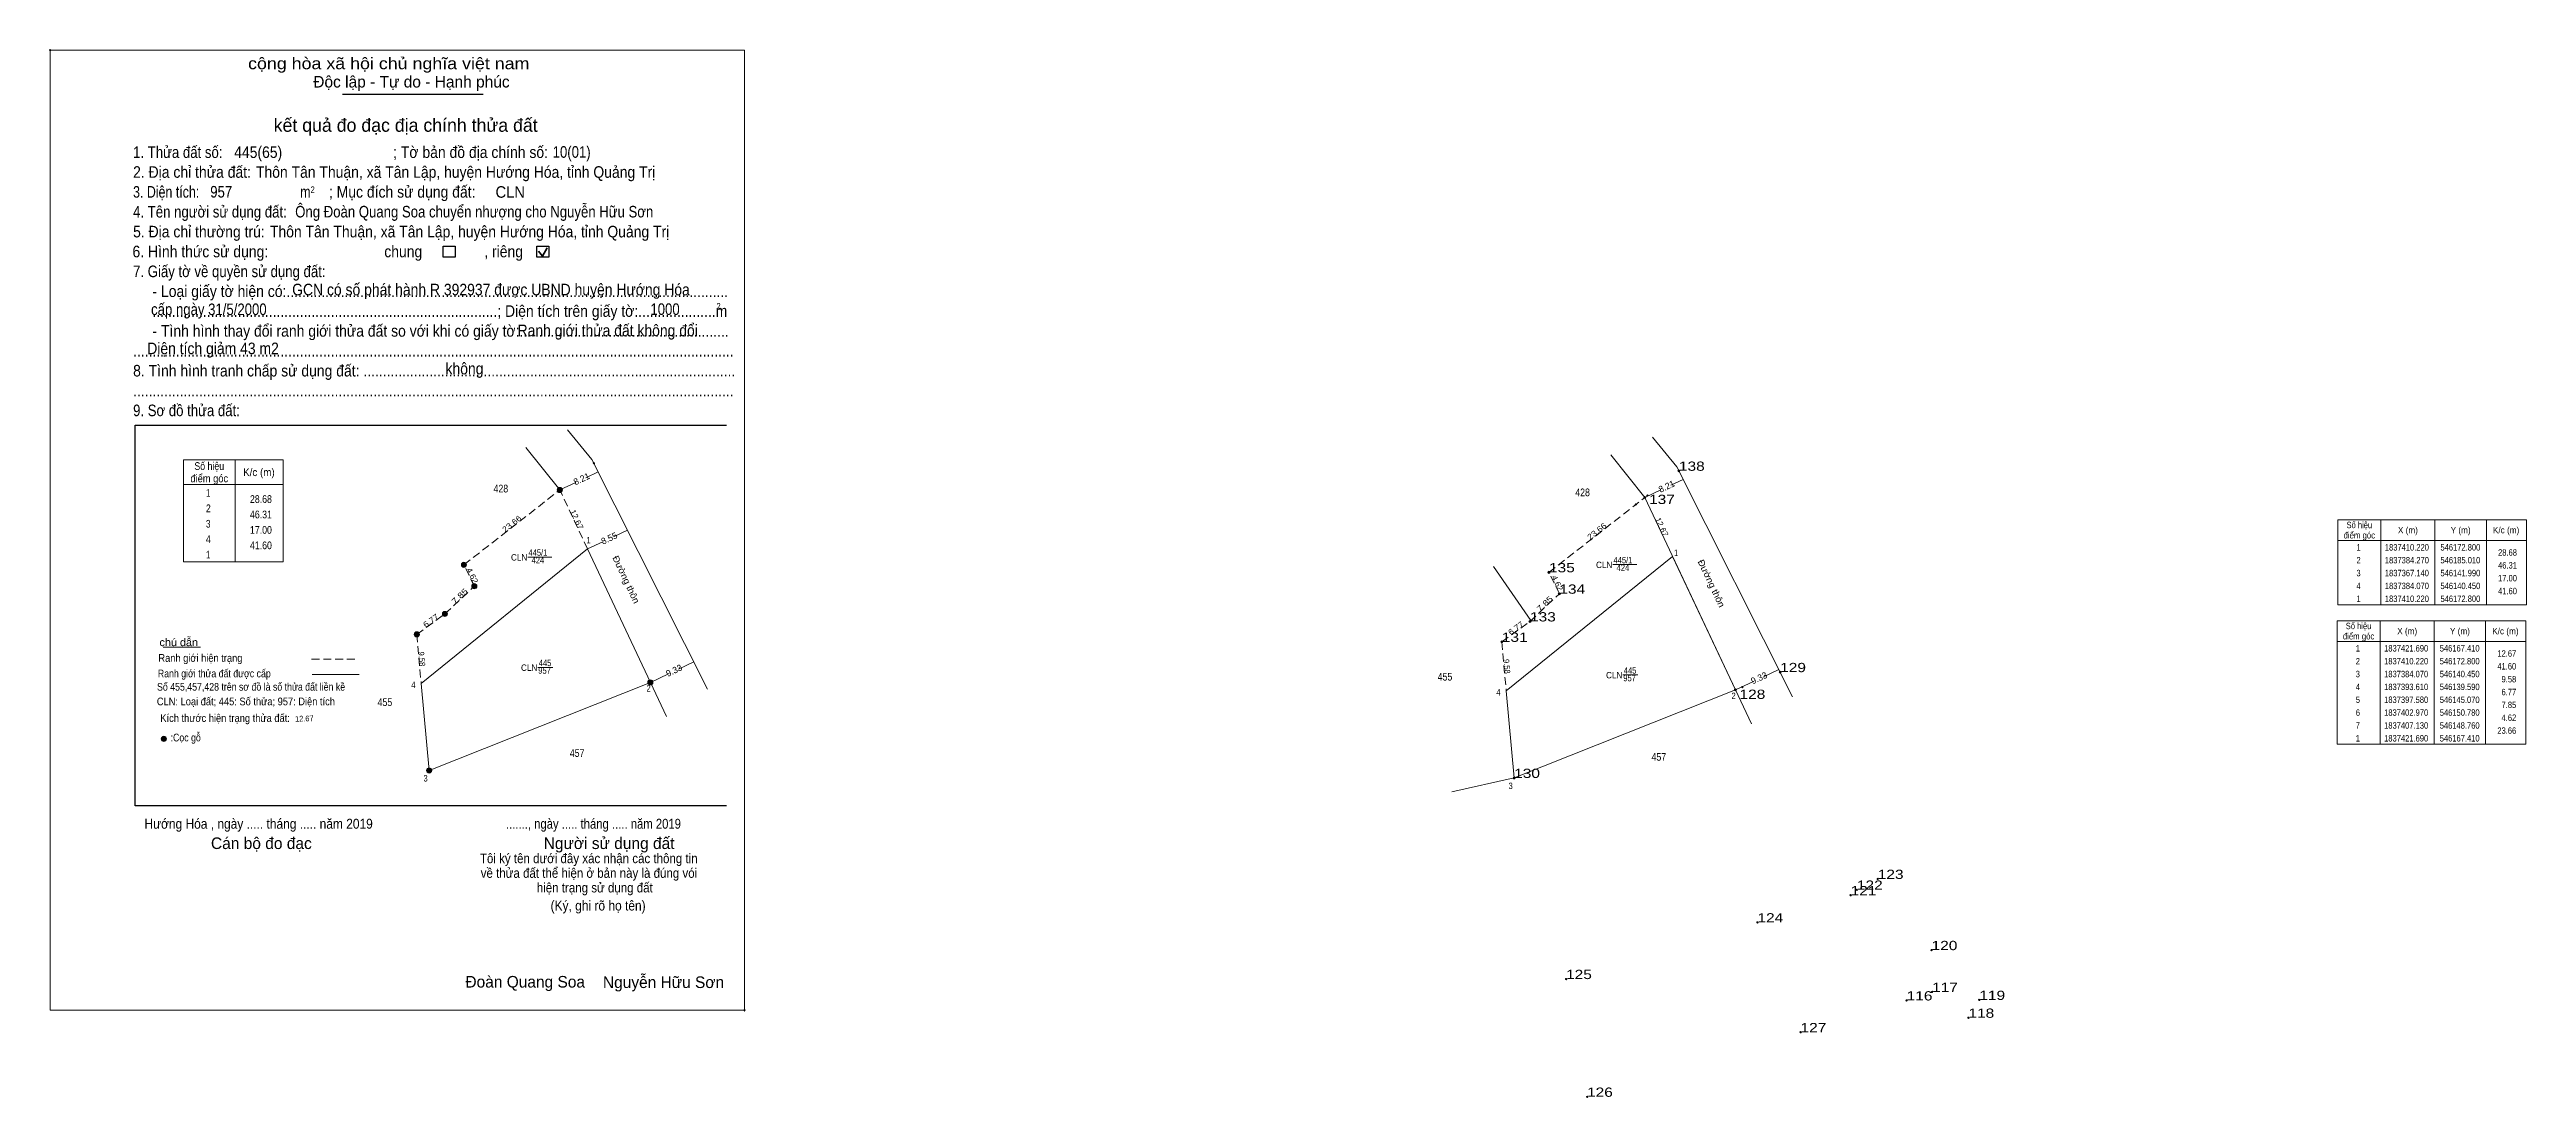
# Model space of a CAD drawing. Header units: metres. Extents: x 545555 to 546339, y 1836670 to 1837509.
# Drawn here: x 545857.2 to 546338.8, y 1837305 to 1837508.8 of the extents above.
import ezdxf
from ezdxf.enums import TextEntityAlignment as Align

# ---------------------------------------------------------------- set-up
doc = ezdxf.new("R2010")
doc.units = ezdxf.units.M
doc.header["$LTSCALE"] = 0.51
doc.header["$PDMODE"] = 32
doc.header["$PDSIZE"] = 0.255
doc.linetypes.add('MEDIUM_DASHED', pattern=[4.5, 3, -1.5])
for name, color, linetype, lineweight in [('17', 7, 'Continuous', 13), ('2', 7, 'Continuous', 13), ('36', 7, 'Continuous', 13), ('6', 7, 'Continuous', 13), ('63', 7, 'Continuous', 13), ('7', 7, 'Continuous', 13)]:
    doc.layers.add(name, color=color, linetype=linetype, lineweight=lineweight)

msp = doc.modelspace()

# ---------------------------------------------------------------- hatches: boundary and pattern name
at = {"layer": '36'}
for points in [[(545956.93, 1837423.15, 1), (545955.93, 1837423.15, 1)], [(545938.28, 1837408.59, 1), (545937.28, 1837408.59, 1)], [(545940.3, 1837404.43, 1), (545939.3, 1837404.43, 1)], [(545934.59, 1837399.04, 1), (545933.59, 1837399.04, 1)], [(545929.11, 1837395.07, 1), (545928.11, 1837395.07, 1)], [(545974.53, 1837385.73, 1), (545973.53, 1837385.73, 1)], [(545879.93, 1837374.74, 1), (545878.93, 1837374.74, 1)], [(545931.51, 1837368.6, 1), (545930.51, 1837368.6, 1)]]:
    msp.add_hatch(color=256, dxfattribs=at).paths.add_polyline_path(points)
at = {"layer": '63'}
for points in [[(546174.23, 1837426.88, 1), (546173.83, 1837426.88, 1)], [(545956.63, 1837423.15, 1), (545956.23, 1837423.15, 1)], [(546167.61, 1837421.69, 1), (546167.21, 1837421.69, 1)], [(545937.98, 1837408.59, 1), (545937.58, 1837408.59, 1)], [(545940, 1837404.43, 1), (545939.6, 1837404.43, 1)], [(546148.96, 1837407.13, 1), (546148.56, 1837407.13, 1)], [(546150.98, 1837402.97, 1), (546150.58, 1837402.97, 1)], [(545928.81, 1837395.07, 1), (545928.41, 1837395.07, 1)], [(545934.29, 1837399.04, 1), (545933.89, 1837399.04, 1)], [(546145.27, 1837397.58, 1), (546144.87, 1837397.58, 1)], [(546139.79, 1837393.61, 1), (546139.39, 1837393.61, 1)], [(545974.23, 1837385.73, 1), (545973.83, 1837385.73, 1)], [(546193.91, 1837387.72, 1), (546193.51, 1837387.72, 1)], [(546185.21, 1837384.27, 1), (546184.81, 1837384.27, 1)], [(545931.21, 1837368.6, 1), (545930.81, 1837368.6, 1)], [(546142.19, 1837367.14, 1), (546141.79, 1837367.14, 1)]]:
    msp.add_hatch(color=256, dxfattribs=at).paths.add_polyline_path(points)
at = {"layer": '7'}
msp.add_hatch(color=256, dxfattribs=at).paths.add_polyline_path([(545879.67, 1837374.74, 1), (545879.17, 1837374.74, 1)])

# ---------------------------------------------------------------- linework, layer by layer
at = {"layer": '17'}
msp.add_line((545879.3, 1837392.6), (545886.54, 1837392.6), dxfattribs=at)
at = {"layer": '2', "lineweight": 25}
for p, q in [((545914.19, 1837500.12), (545941.49, 1837500.12)), ((545873.88, 1837435.73), (545988.82, 1837435.73))]:
    msp.add_line(p, q, dxfattribs=at)
at = {"layer": '2', "lineweight": 35}
for p, q in [((545952.27, 1837469.6), (545953.04, 1837468.6)), ((545953.04, 1837468.6), (545953.97, 1837470.27))]:
    msp.add_line(p, q, dxfattribs=at)
at = {"layer": '2'}
for p, q in [((545957.9, 1837434.87), (545962.63, 1837429.09)), ((546168.88, 1837433.41), (546173.61, 1837427.63)), ((545949.79, 1837431.44), (545956.43, 1837423.15)), ((545962.63, 1837429.09), (545985.14, 1837384.39)), ((546160.77, 1837429.98), (546167.41, 1837421.69)), ((546173.61, 1837427.63), (546196.12, 1837382.93)), ((546185.01, 1837384.27), (546167.41, 1837421.69)), ((546310.53, 1837417.34), (546310.53, 1837400.84)), ((546321.03, 1837417.34), (546321.03, 1837400.84)), ((546331.03, 1837417.34), (546331.03, 1837400.84)), ((545929.47, 1837385.53), (545961.82, 1837411.68)), ((545950.21, 1837410.09), (545954.87, 1837410.09)), ((545974.03, 1837385.73), (545961.82, 1837411.68)), ((546140.45, 1837384.07), (546172.8, 1837410.22)), ((546302.13, 1837413.34), (546338.83, 1837413.34)), ((546161.19, 1837408.63), (546165.85, 1837408.63)), ((545929.47, 1837385.53), (545931.01, 1837368.6)), ((545974.03, 1837385.73), (545931.01, 1837368.6)), ((545952.16, 1837388.64), (545955.08, 1837388.64)), ((545977.14, 1837379.12), (545974.03, 1837385.73)), ((546163.14, 1837387.18), (546166.06, 1837387.18)), ((546140.45, 1837384.07), (546141.99, 1837367.14)), ((546185.01, 1837384.27), (546141.99, 1837367.14)), ((546188.12, 1837377.66), (546185.01, 1837384.27))]:
    msp.add_line(p, q, dxfattribs=at)
at = {"layer": '2', "linetype": 'MEDIUM_DASHED'}
for p, q in [((545961.82, 1837411.68), (545956.43, 1837423.15)), ((545928.61, 1837395.07), (545929.47, 1837385.53)), ((546139.59, 1837393.61), (546140.45, 1837384.07))]:
    msp.add_line(p, q, dxfattribs=at)
at = {"layer": '2'}
for points in [[(545857.33, 1837508.68), (545992.34, 1837508.68), (545992.34, 1837321.95), (545857.33, 1837321.95)], [(546302.13, 1837417.34), (546338.83, 1837417.34), (546338.83, 1837400.84), (546302.13, 1837400.84)], [(546172.8, 1837410.22), (546185.01, 1837384.27), (546141.99, 1837367.14), (546140.45, 1837384.07)]]:
    msp.add_lwpolyline(points, close=True, dxfattribs=at)
at = {"layer": '2', "lineweight": 25}
for points in [[(545933.73, 1837470.59), (545936.05, 1837470.59), (545936.05, 1837468.43), (545933.73, 1837468.43)], [(545951.97, 1837470.59), (545954.29, 1837470.59), (545954.29, 1837468.43), (545951.97, 1837468.43)]]:
    msp.add_lwpolyline(points, close=True, dxfattribs=at)
msp.add_lwpolyline([(545988.82, 1837361.74), (545873.88, 1837361.74), (545873.88, 1837435.73)], dxfattribs=at)
at = {"layer": '2'}
for points in [[(545893.3, 1837409.2), (545883.22, 1837409.2), (545883.22, 1837429), (545893.3, 1837429)], [(545893.3, 1837429), (545902.66, 1837429), (545902.66, 1837409.2), (545893.3, 1837409.2)], [(545883.22, 1837424.2), (545893.3, 1837424.2), (545902.66, 1837424.2)]]:
    msp.add_lwpolyline(points, dxfattribs=at)
at = {"layer": '2', "linetype": 'MEDIUM_DASHED'}
for points in [[(545928.61, 1837395.07), (545934.09, 1837399.04), (545939.8, 1837404.43), (545937.78, 1837408.59), (545956.43, 1837423.15)], [(546139.59, 1837393.61), (546145.07, 1837397.58), (546150.78, 1837402.97), (546148.76, 1837407.13), (546167.41, 1837421.69)]]:
    msp.add_lwpolyline(points, dxfattribs=at)
at = {"layer": '2'}
for p in [(545857.33, 1837508.68), (545963.05, 1837428.34), (546174.03, 1837426.88), (546165.67, 1837420.33), (546167.9, 1837422.07), (545937.78, 1837408.59), (545939.79, 1837404.43), (546148.76, 1837407.13), (546150.78, 1837402.97), (545928.61, 1837395.07), (545934.09, 1837399.05), (546145.07, 1837397.58), (546139.59, 1837393.61), (546186.36, 1837384.81), (546193.71, 1837387.72), (545931.01, 1837368.6), (546141.99, 1837367.14), (546212.69, 1837347.5), (546207.42, 1837344.32), (546208.63, 1837345.4), (546189.29, 1837339.04), (546223.16, 1837333.66), (546152.08, 1837328.03), (546218.31, 1837323.87), (546223.25, 1837325.52), (546232.44, 1837323.97), (545992.33, 1837321.95), (546197.68, 1837317.69), (546230.32, 1837320.5), (546156.16, 1837305.13)]:
    msp.add_point(p, dxfattribs=at)
at = {"layer": '36'}
for p, q in [((545969.56, 1837415.32), (545966.97, 1837414.1)), ((545964.78, 1837413.07), (545961.82, 1837411.68))]:
    msp.add_line(p, q, dxfattribs=at)
for centre in [(545956.43, 1837423.15), (545937.78, 1837408.59), (545939.8, 1837404.43), (545934.09, 1837399.04), (545928.61, 1837395.07), (545974.03, 1837385.73), (545879.43, 1837374.74), (545931.01, 1837368.6)]:
    msp.add_circle(centre, 0.5, dxfattribs=at)
at = {"layer": '6', "linetype": 'MEDIUM_DASHED'}
msp.add_line((545908.15, 1837390.25), (545917.29, 1837390.25), dxfattribs=at)
at = {"layer": '6'}
msp.add_line((545908.28, 1837387.29), (545917.42, 1837387.29), dxfattribs=at)
at = {"layer": '63'}
for p, q in [((545893.3, 1837429), (545893.3, 1837409.2)), ((545959.56, 1837424.63), (545956.43, 1837423.15)), ((545963.86, 1837426.65), (545961.47, 1837425.52)), ((546174.84, 1837425.19), (546172.45, 1837424.06)), ((546170.54, 1837423.17), (546167.41, 1837421.69)), ((546145.25, 1837397.75), (546137.95, 1837408.25)), ((546310.39, 1837397.7), (546310.39, 1837373.7)), ((546320.89, 1837397.7), (546320.89, 1837373.7)), ((546330.89, 1837397.7), (546330.89, 1837373.7)), ((545982.47, 1837389.7), (545979.48, 1837388.29)), ((546301.99, 1837393.7), (546338.69, 1837393.7)), ((545977.57, 1837387.39), (545974.03, 1837385.73)), ((546188.55, 1837385.93), (546185.01, 1837384.27)), ((546193.45, 1837388.24), (546190.46, 1837386.83)), ((546141.99, 1837367.14), (546129.85, 1837364.47))]:
    msp.add_line(p, q, dxfattribs=at)
msp.add_lwpolyline([(546301.99, 1837397.7), (546338.69, 1837397.7), (546338.69, 1837373.7), (546301.99, 1837373.7)], close=True, dxfattribs=at)
for centre in [(546174.03, 1837426.88), (545956.43, 1837423.15), (546167.41, 1837421.69), (545937.78, 1837408.59), (545939.8, 1837404.43), (546148.76, 1837407.13), (546150.78, 1837402.97), (545928.61, 1837395.07), (545934.09, 1837399.04), (546145.07, 1837397.58), (546139.59, 1837393.61), (545974.03, 1837385.73), (546193.71, 1837387.72), (546185.01, 1837384.27), (545931.01, 1837368.6), (546141.99, 1837367.14)]:
    msp.add_circle(centre, 0.2, dxfattribs=at)
at = {"layer": '7'}
msp.add_circle((545879.42, 1837374.74), 0.25, dxfattribs=at)
msp.add_point((545879.43, 1837374.74), dxfattribs=at)

# ---------------------------------------------------------------- texts
at = {"layer": '2'}
for s, height, width, p in [('cộng hòa xã hội chủ nghĩa việt nam', 2.253, 1.15, (545895.81, 1837504.98)), ('2. Địa chỉ thửa đất:', 2.253, 0.9, (545873.45, 1837483.86)), ('1. Thửa đất số:', 2.253, 0.85, (545873.45, 1837487.72)), ('445(65)', 2.25, 0.9, (545893.11, 1837487.72)), ('Thôn Tân Thuận, xã Tân Lập, huyện Hướng Hóa, tỉnh Quảng Trị', 2.25, 0.9, (545897.34, 1837483.86)), ('; Tờ bản đồ địa chính số:', 2.253, 0.9, (545924.01, 1837487.72)), ('10(01)', 2.25, 0.85, (545955.03, 1837487.76)), ('3. Diện tích:', 2.253, 0.8, (545873.45, 1837480)), ('957', 2.25, 0.85, (545888.45, 1837480.02)), ('m', 2.253, 0.8, (545905.94, 1837480)), ('2', 1.288, 0.8, (545907.97, 1837480.9)), ('; Mục đích sử dụng đất:', 2.253, 0.9, (545911.53, 1837480)), (' CLN', 2.25, 0.95, (545943.13, 1837479.98)), ('4. Tên người sử dụng đất:', 2.253, 0.85, (545873.45, 1837476.14)), ('Ông Đoàn Quang Soa chuyển nhượng cho Nguyễn Hữu Sơn', 2.25, 0.85, (545904.97, 1837476.15)), ('5. Địa chỉ thường trú:', 2.253, 0.9, (545873.45, 1837472.27)), ('Thôn Tân Thuận, xã Tân Lập, huyện Hướng Hóa, tỉnh Quảng Trị', 2.25, 0.9, (545900.06, 1837472.27)), ('6. Hình thức sử dụng:', 2.253, 0.9, (545873.33, 1837468.4)), ('7. Giấy tờ về quyền sử dụng đất:', 2.253, 0.85, (545873.45, 1837464.54)), ('chung                , riêng', 2.253, 0.9, (545922.29, 1837468.4)), ('     - Loại giấy tờ hiện có:..................................................................................................................', 2.253, 0.9, (545873.45, 1837460.68)), ('GCN có số phát hành R 392937 được UBND huyện Hướng Hóa ', 2.25, 0.9, (545904.38, 1837461)), ('cấp ngày 31/5/2000', 2.25, 0.85, (545876.95, 1837457.16)), ('     .........................................................................................; Diện tích trên giấy tờ:....................m', 2.253, 0.9, (545873.45, 1837456.82)), ('1000', 2.25, 0.85, (545974.04, 1837457.19)), ('2', 1.288, 0.8, (545986.91, 1837458.24)), ('     - Tình hình thay đổi ranh giới thửa đất so với khi có giấy tờ:......................................................', 2.253, 0.9, (545873.45, 1837452.96)), ('Ranh giới thửa đất không đổi', 2.25, 0.9, (545948.21, 1837453.06)), ('8. Tình hình tranh chấp sử dụng đất: ................................................................................................', 2.253, 0.9, (545873.45, 1837445.22)), ('...........................................................................................................................................................', 2.253, 0.9, (545873.45, 1837449.09)), ('Diện tích giảm 43 m2', 2.25, 0.9, (545876.2, 1837449.56)), ('không', 2.254, 0.9, (545934.19, 1837445.63)), ('9. Sơ đồ thửa đất:', 2.253, 0.85, (545873.45, 1837437.5)), ('...........................................................................................................................................................', 2.253, 0.9, (545873.45, 1837441.36)), ('138', 1.8, 1.25, (546174.03, 1837426.88)), ('137', 1.8, 1.25, (546168.22, 1837420.42)), ('135', 1.8, 1.25, (546148.76, 1837407.13)), ('134', 1.8, 1.25, (546150.78, 1837402.97)), ('133', 1.8, 1.25, (546145.07, 1837397.58)), ('131', 1.8, 1.25, (546139.59, 1837393.61)), ('129', 1.8, 1.25, (546193.71, 1837387.72)), ('128', 1.8, 1.25, (546185.81, 1837382.52)), ('130', 1.8, 1.25, (546141.99, 1837367.14)), ('Hướng Hóa , ngày ..... tháng ..... năm 2019', 1.93, 0.9, (545875.66, 1837357.27)), ('......., ngày ..... tháng ..... năm 2019', 1.93, 0.85, (545945.95, 1837357.27)), ('122', 1.8, 1.25, (546208.63, 1837345.4)), ('123', 1.8, 1.25, (546212.69, 1837347.5)), ('(Ký, ghi rõ họ tên)', 1.932, 0.9, (545954.63, 1837341.36)), ('121', 1.8, 1.25, (546207.42, 1837344.32)), ('124', 1.8, 1.25, (546189.29, 1837339.04)), ('120', 1.8, 1.25, (546223.16, 1837333.66)), ('125', 1.8, 1.25, (546152.08, 1837328.03)), ('117', 1.8, 1.25, (546223.25, 1837325.52)), ('116', 1.8, 1.25, (546218.31, 1837323.87)), ('118', 1.8, 1.25, (546230.32, 1837320.5)), ('119', 1.8, 1.25, (546232.44, 1837323.97)), ('127', 1.8, 1.25, (546197.68, 1837317.69)), ('126', 1.8, 1.25, (546156.16, 1837305.13))]:
    msp.add_text(s, height=height, dxfattribs=dict(at, width=width)).set_placement(p)
for s, height, p in [('Độc lập - Tự do - Hạnh phúc', 2.253, (545908.48, 1837501.42)), ('Cán bộ đo đạc', 2.254, (545888.59, 1837353.32)), ('Người sử dụng đất', 2.253, (545953.29, 1837353.32)), ('Đoàn Quang Soa', 2.25, (545938.07, 1837326.38)), ('Nguyễn Hữu Sơn', 2.25, (545964.81, 1837326.29))]:
    msp.add_text(s, height=height, dxfattribs=at).set_placement(p)
for s, height, p in [('kết quả đo đạc địa chính thửa đất', 2.576, (545926.455, 1837492.81)), ('.', 0.644, (545992.3086, 1837321.6))]:
    msp.add_text(s, height=height, dxfattribs=at).set_placement(p, align=Align.CENTER)
for s, height, width, p in [('Số hiệu', 1.5, 0.85, (545888.26, 1837427.05)), ('điểm góc', 1.5, 0.9, (545888.265, 1837424.65)), ('K/c (m)', 1.5, 0.95, (545897.915, 1837425.85)), ('428', 1.5, 0.85, (545944.96, 1837422.67)), ('428', 1.5, 0.85, (546155.3, 1837421.93)), (' 2', 1.5, 0.85, (545887.85, 1837418.83)), (' 1', 1.5, 0.75, (545887.84, 1837421.83)), (' 4', 1.5, 0.85, (545887.845, 1837412.83)), (' 3', 1.5, 0.8, (545887.835, 1837415.83)), ('điểm góc', 1.25, 0.9, (546306.33, 1837413.72)), ('Số hiệu', 1.25, 0.85, (546306.33, 1837415.72)), ('X (m)', 1.25, 0.95, (546315.78, 1837414.72)), ('Y (m)', 1.25, 0.95, (546326.035, 1837414.72)), ('K/c (m)', 1.25, 0.95, (546334.875, 1837414.72)), (' 1', 1.5, 0.75, (545887.84, 1837409.83)), ('CLN', 1.25, 0.95, (545948.515, 1837409.42)), ('445/1', 1.25, 0.85, (545952.17, 1837410.35)), ('424', 1.25, 0.85, (545952.16, 1837408.86)), ('CLN', 1.25, 0.95, (546159.495, 1837407.96)), ('445/1', 1.25, 0.85, (546163.15, 1837408.89)), (' 2', 1.25, 0.85, (546305.985, 1837408.87)), (' 1', 1.25, 0.75, (546305.98, 1837411.37)), ('1837410.220', 1.25, 0.85, (546315.58, 1837411.37)), ('1837384.270', 1.25, 0.85, (546315.58, 1837408.87)), ('546172.800', 1.25, 0.85, (546325.98, 1837411.37)), ('546185.010', 1.25, 0.85, (546325.98, 1837408.87)), ('424', 1.25, 0.85, (546163.14, 1837407.4)), (' 4', 1.25, 0.85, (546305.98, 1837403.87)), (' 3', 1.25, 0.8, (546305.975, 1837406.37)), ('1837367.140', 1.25, 0.85, (546315.58, 1837406.37)), ('1837384.070', 1.25, 0.85, (546315.58, 1837403.87)), ('546141.990', 1.25, 0.85, (546325.98, 1837406.37)), ('546140.450', 1.25, 0.85, (546325.98, 1837403.87)), (' 1', 1.25, 0.75, (546305.98, 1837401.37)), ('1837410.220', 1.25, 0.85, (546315.58, 1837401.37)), ('546172.800', 1.25, 0.85, (546325.98, 1837401.37)), ('445', 1.25, 0.85, (545953.555, 1837388.89)), ('CLN', 1.25, 0.95, (545950.465, 1837387.97)), ('957', 1.25, 0.85, (545953.455, 1837387.41)), ('455', 1.5, 0.85, (546128.545, 1837386.08)), ('CLN', 1.25, 0.95, (546161.445, 1837386.51)), ('957', 1.25, 0.85, (546164.435, 1837385.95)), ('445', 1.25, 0.85, (546164.535, 1837387.43)), ('455', 1.5, 0.85, (545922.415, 1837381.13)), ('457', 1.5, 0.85, (545959.79, 1837371.23)), ('457', 1.5, 0.85, (546170.13, 1837370.49)), ('Tôi ký tên dưới đây xác nhận các thông tin', 1.862, 0.9, (545962.055, 1837350.57)), ('về thửa đất thể hiện ở bản này là đúng vói', 1.862, 0.9, (545962.09, 1837347.72)), ('hiện trạng sử dụng đất', 1.862, 0.9, (545963.225, 1837344.88))]:
    msp.add_text(s, height=height, dxfattribs=dict(at, width=width)).set_placement(p, align=Align.CENTER)
at = {"layer": '2', "width": 0.85}
for s, height, p in [('46.31', 1.5, (545900.44, 1837417.63)), ('28.68', 1.5, (545900.44, 1837420.63)), ('17.00', 1.5, (545900.44, 1837414.63)), ('41.60', 1.5, (545900.44, 1837411.63)), ('46.31', 1.25, (546336.98, 1837407.87)), ('28.68', 1.25, (546336.98, 1837410.37)), ('41.60', 1.25, (546336.98, 1837402.87)), ('17.00', 1.25, (546336.98, 1837405.37))]:
    msp.add_text(s, height=height, dxfattribs=at).set_placement(p, align=Align.RIGHT)
at = {"layer": '6'}
for s, width, p in [('chú dẫn', 1.05, (545878.58, 1837392.78)), ('Ranh giới hiện trạng', 0.9, (545878.37, 1837389.73)), ('Số 455,457,428 trên sơ đồ là số thửa đất liền kề', 0.85, (545878.11, 1837384.12)), ('Ranh giới thửa đất được cấp', 0.85, (545878.26, 1837386.71)), ('CLN: Loại đất; 445: Số thửa; 957: Diện tích', 0.9, (545878.07, 1837381.27)), ('Kích thước hiện trạng thửa đất:', 0.9, (545878.75, 1837378.04)), (':Cọc gỗ', 0.85, (545880.74, 1837374.25))]:
    msp.add_text(s, height=1.5, dxfattribs=dict(at, width=width)).set_placement(p)
at = {"layer": '63'}
for s, height, rotation, p in [('8.21', 1.25, 25.223, (545960.9237, 1837424.7342)), ('8.21', 1.25, 25.223, (546171.9037, 1837423.2742)), ('8.55', 1.25, 25.223, (545966.2937, 1837413.183)), ('9.58', 1.1, 275.151, (545929.0467, 1837390.2444)), ('9.58', 1.1, 275.151, (546140.0267, 1837388.7844)), ('9.33', 1.25, 25.191, (545978.894, 1837387.4774)), ('9.33', 1.25, 25.191, (546189.874, 1837386.0174))]:
    msp.add_text(s, height=height, rotation=rotation, dxfattribs=at).set_placement(p, align=Align.CENTER)
for s, height, rotation, width, p in [('12.67', 1.1, 295.17, 1.1, (545959.2281, 1837417.1839)), ('23.66', 1.1, 37.979, 1.15, (545947.4316, 1837416.134)), ('23.66', 1.1, 37.979, 1.15, (546158.4116, 1837414.674)), ('12.67', 1.1, 295.17, 1.05, (546170.2058, 1837415.7289)), ('Đường thôn', 1.265, 295.17, 1.1, (545968.7334, 1837405.459)), ('Đường thôn', 1.265, 295.17, 1.1, (546179.7711, 1837404.714)), ('4.62', 1.1, 295.9, 1.1, (545938.9113, 1837406.2652)), ('4.62', 1.1, 295.9, 1.1, (546149.8913, 1837404.8052)), ('7.85', 1.1, 43.349, 1.25, (545937.3275, 1837402.0908)), ('7.85', 1.1, 43.349, 1.25, (546148.3075, 1837400.6308)), ('6.77', 1.1, 35.922, 1.15, (545931.6723, 1837397.2904)), ('6.77', 1.1, 35.922, 1.15, (546142.6573, 1837395.834)), ('12.67', 1.1, 1.726, 0.95, (545906.7584, 1837378.1433))]:
    msp.add_text(s, height=height, rotation=rotation, dxfattribs=dict(at, width=width)).set_placement(p, align=Align.CENTER)
for s, width, p in [(' 1', 0.75, (545962.4, 1837412.77)), (' 1', 0.75, (546173.88, 1837410.3)), ('12.67', 0.85, (546336.84, 1837390.73)), (' 4', 0.85, (545928.36, 1837384.63)), (' 2', 0.85, (545974.09, 1837383.95)), ('41.60', 0.85, (546336.84, 1837388.23)), ('9.58', 0.85, (546336.84, 1837385.73)), (' 4', 0.85, (546139.34, 1837383.17)), (' 2', 0.85, (546185.07, 1837382.49)), ('6.77', 0.85, (546336.84, 1837383.23)), ('7.85', 0.85, (546336.84, 1837380.73)), ('23.66', 0.85, (546336.84, 1837375.73)), ('4.62', 0.85, (546336.84, 1837378.23)), (' 3', 0.8, (545930.73, 1837366.45)), (' 3', 0.8, (546141.71, 1837364.99))]:
    msp.add_text(s, height=1.25, dxfattribs=dict(at, width=width)).set_placement(p, align=Align.RIGHT)
for s, width, p in [('điểm góc', 0.9, (546306.19, 1837394.08)), ('Số hiệu', 0.85, (546306.19, 1837396.08)), ('X (m)', 0.95, (546315.64, 1837395.08)), ('Y (m)', 0.95, (546325.895, 1837395.08)), ('K/c (m)', 0.95, (546334.735, 1837395.08)), (' 2', 0.85, (546305.845, 1837389.23)), (' 1', 0.75, (546305.84, 1837391.73)), ('1837421.690', 0.85, (546315.44, 1837391.73)), ('1837410.220', 0.85, (546315.44, 1837389.23)), ('546167.410', 0.85, (546325.84, 1837391.73)), ('546172.800', 0.85, (546325.84, 1837389.23)), (' 4', 0.85, (546305.84, 1837384.23)), (' 3', 0.8, (546305.835, 1837386.73)), ('1837384.070', 0.85, (546315.44, 1837386.73)), ('1837393.610', 0.85, (546315.44, 1837384.23)), ('546140.450', 0.85, (546325.84, 1837386.73)), ('546139.590', 0.85, (546325.84, 1837384.23)), (' 5', 0.8, (546305.845, 1837381.73)), (' 6', 0.85, (546305.845, 1837379.23)), ('1837397.580', 0.85, (546315.44, 1837381.73)), ('1837402.970', 0.85, (546315.44, 1837379.23)), ('546145.070', 0.85, (546325.84, 1837381.73)), ('546150.780', 0.85, (546325.84, 1837379.23)), (' 7', 0.8, (546305.845, 1837376.73)), (' 1', 0.75, (546305.84, 1837374.23)), ('1837407.130', 0.85, (546315.44, 1837376.73)), ('1837421.690', 0.85, (546315.44, 1837374.23)), ('546148.760', 0.85, (546325.84, 1837376.73)), ('546167.410', 0.85, (546325.84, 1837374.23))]:
    msp.add_text(s, height=1.25, dxfattribs=dict(at, width=width)).set_placement(p, align=Align.CENTER)

doc.saveas('drawing.dxf')
